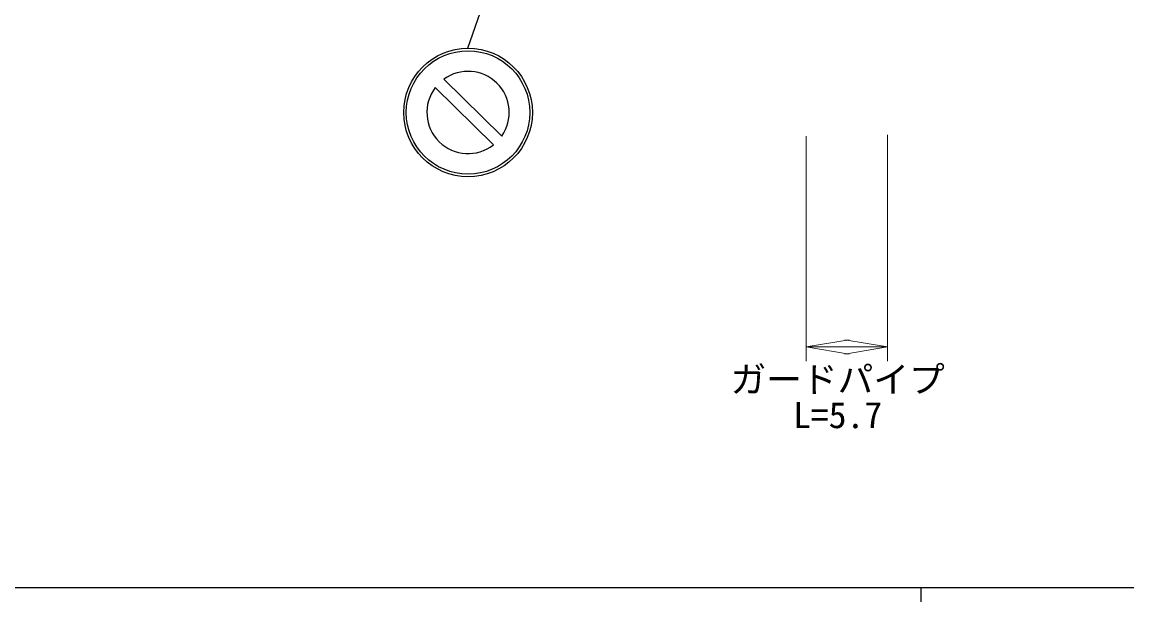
# Model space of a CAD drawing. Units: millimetres, scale not verified. Extents: x 40000 to 680000, y 20000 to 380000.
# Drawn here: x 305112 to 382429, y 204000 to 244597 of the extents above; entities that cross this region are included whole.
import ezdxf
from ezdxf.enums import TextEntityAlignment as Align

# ---------------------------------------------------------------- set-up
doc = ezdxf.new("R2010")
doc.units = ezdxf.units.MM
doc.header["$LTSCALE"] = 1000
for name, color, linetype, lineweight in [('M-STR-HTXT', 7, 'Continuous', 13), ('M-STR-STRC', 7, 'Continuous', 25), ('M-TTL-BAND', 7, 'Continuous', 25)]:
    doc.layers.add(name, color=color, linetype=linetype, lineweight=lineweight)
doc.styles.add('ＭＳ ゴシック', font='')
doc.styles.get('ＭＳ ゴシック').set_extended_font_data('MS Gothic')

# ---------------------------------------------------------------- blocks, each defined once
blk = doc.blocks.new('open_arrow')
at = {"color": 0, "linetype": 'Continuous', "lineweight": -2}
blk.add_lwpolyline([(7.5, 1.25), (0, 0), (7.5, -1.25)], dxfattribs=at)

msp = doc.modelspace()

# ---------------------------------------------------------------- linework, layer by layer
at = {"layer": 'M-STR-HTXT'}
for p, q in [((359981, 236611), (359981, 220854)), ((365680, 236698), (365680, 220854)), ((359981, 221854), (365680, 221854))]:
    msp.add_line(p, q, dxfattribs=at)
at = {"layer": 'M-STR-STRC'}
for p, q in [((336315, 242769), (348855, 279282)), ((334635, 240603), (338681, 236617)), ((334028, 240010), (338097, 236001))]:
    msp.add_line(p, q, dxfattribs=at)
for radius in [4500, 4320]:
    msp.add_circle((336321, 238269), radius, dxfattribs=at)
for start, end in [(325.01478, 125.8468), (142.79212, 308.06946)]:
    msp.add_arc((336321, 238269), 2880, start, end, dxfattribs=at)
at = {"layer": 'M-TTL-BAND'}
for p, q in [((40000, 205000), (579000, 205000)), ((368000, 205000), (368000, 204000))]:
    msp.add_line(p, q, dxfattribs=at)

# ---------------------------------------------------------------- block references
at = {"layer": 'M-STR-HTXT', "xscale": 400, "yscale": 400}
msp.add_blockref('open_arrow', (359981, 221854), dxfattribs=at)
at = {"layer": 'M-STR-HTXT', "xscale": 400, "yscale": 400, "rotation": 180}
msp.add_blockref('open_arrow', (365680, 221854), dxfattribs=at)

# ---------------------------------------------------------------- texts
at = {"layer": 'M-STR-HTXT', "style": 'ＭＳ ゴシック'}
for s, p in [('ガードパイプ', (362184, 218116)), ('L=5.7', (362184, 215616))]:
    msp.add_text(s, height=1833, dxfattribs=at).set_placement(p, align=Align.BOTTOM_CENTER)

doc.saveas('drawing.dxf')
